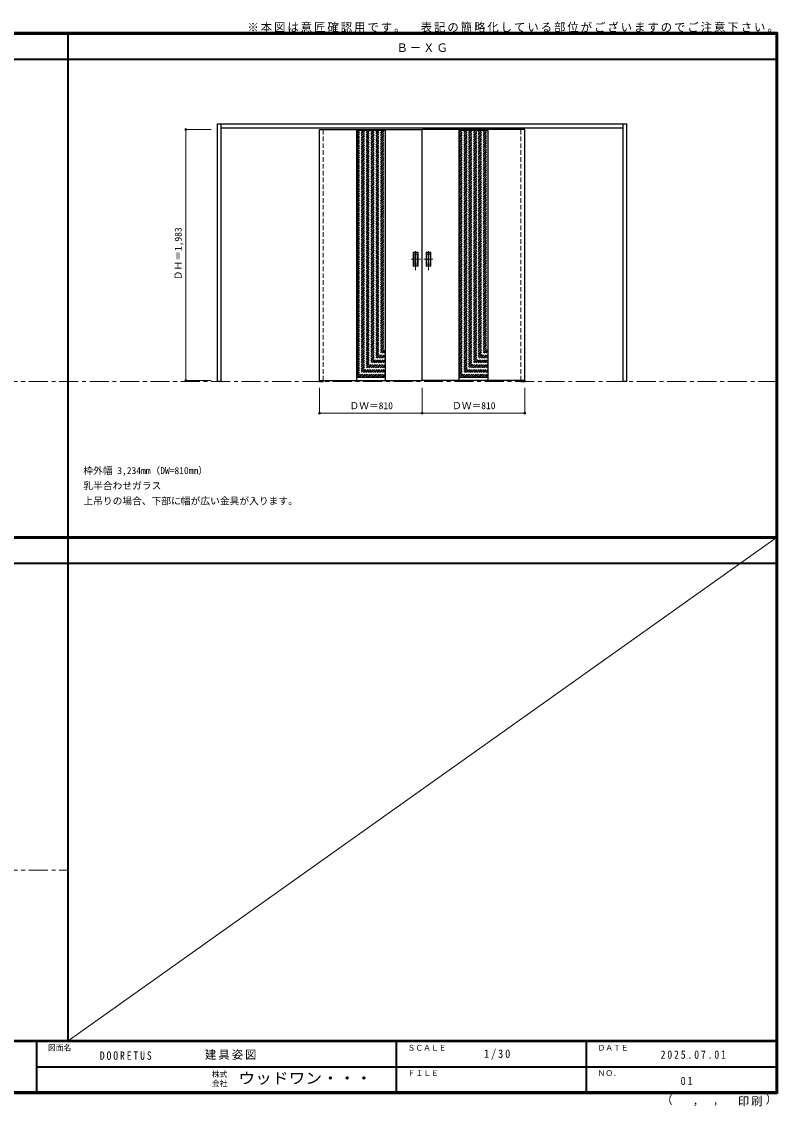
# Model space of a CAD drawing. Units: millimetres, scale not verified. Extents: x -6000 to 5700, y -4307 to 4260.
# Drawn here: x -267 to 5700, y -4307 to 4260 of the extents above; entities that cross this region are included whole.
import ezdxf
from ezdxf.enums import TextEntityAlignment as Align

# ---------------------------------------------------------------- set-up
doc = ezdxf.new("R2010")
doc.units = ezdxf.units.MM
doc.header["$LTSCALE"] = 30
doc.header["$PDMODE"] = 32
doc.header["$PDSIZE"] = 15
doc.linetypes.add('CHAIN1', pattern=[8, 5, -1, 1, -1])
doc.linetypes.add('DASHED1', pattern=[1.8, 1.2, -0.6])
for name, color, linetype, lineweight in [('0-1_通り芯', 7, 'CHAIN1', 18), ('0-2_扉', 3, 'Continuous', 25), ('0-4_枠', 3, 'Continuous', 25), ('0-6_引手', 7, 'Continuous', 18), ('0-B_寸法', 7, 'Continuous', 9), ('0-C_ハッチ', 4, 'DASHED1', 9), ('F-1_枠', 6, 'Continuous', 40), ('F-A_文字', 7, 'Continuous', 18)]:
    doc.layers.add(name, color=color, linetype=linetype, lineweight=lineweight)
doc.layers.add('0-A_文字', color=7, linetype='Continuous')
doc.styles.add('ＭＳ ゴシック', font='')
doc.styles.get('ＭＳ ゴシック').set_extended_font_data('MS Gothic')

msp = doc.modelspace()

# ---------------------------------------------------------------- linework, layer by layer
at = {"layer": '0-1_通り芯'}
for p, q in [((-5490, 1418), (5690, 1418)), ((-5490, -2442.5), (100, -2442.5))]:
    msp.add_line(p, q, dxfattribs=at)
at = {"layer": '0-2_扉', "color": 4, "linetype": 'DASHED1', "lineweight": 9}
for p, q in [((2085, 1426), (2085, 3423)), ((2115, 1426), (2115, 3423)), ((2115, 1426.5), (2115, 3409.5)), ((3675, 1426), (3675, 3423)), ((3675, 1426.5), (3675, 3409.5)), ((3705, 1426), (3705, 3423))]:
    msp.add_line(p, q, dxfattribs=at)
at = {"layer": '0-2_扉'}
for p, q in [((2085, 3409.5), (2895, 3409.5)), ((2085, 1426.5), (2085, 3409.5)), ((2376, 3409.5), (2376, 1426.5)), ((2604, 3409.5), (2604, 1426.5)), ((3705, 3409.5), (2895, 3409.5)), ((2895, 1426.5), (2895, 3409.5)), ((3186, 3409.5), (3186, 1426.5)), ((3414, 3409.5), (3414, 1426.5)), ((3705, 1426.5), (3705, 3409.5)), ((2085, 1426.5), (2895, 1426.5)), ((2085, 1426.5), (2085, 1418)), ((2085, 1418), (2115, 1418)), ((2115, 1426.5), (2115, 1418)), ((3705, 1426.5), (2895, 1426.5)), ((3675, 1426.5), (3675, 1418)), ((3675, 1418), (3705, 1418)), ((3705, 1426.5), (3705, 1418))]:
    msp.add_line(p, q, dxfattribs=at)
at = {"layer": '0-2_扉', "color": 7, "lineweight": 18}
for p, q in [((2376, 3401.5), (2604, 3401.5)), ((3186, 3401.5), (3414, 3401.5)), ((2376, 1450.5), (2604, 1450.5)), ((3186, 1450.5), (3414, 1450.5))]:
    msp.add_line(p, q, dxfattribs=at)
at = {"layer": '0-4_枠'}
for p, q in [((1278, 1418), (1278, 3453)), ((1278, 3453), (4512, 3453)), ((1308, 1418), (1308, 3453)), ((4482, 1418), (4482, 3453)), ((4512, 1418), (4512, 3453)), ((1308, 3423), (4482, 3423)), ((1308, 1418), (1278, 1418)), ((4512, 1418), (4482, 1418))]:
    msp.add_line(p, q, dxfattribs=at)
at = {"layer": '0-6_引手'}
for p, q in [((2863, 2439), (2825, 2439)), ((2825, 2329), (2825, 2439)), ((2856.5, 2423), (2831.5, 2423)), ((2831.5, 2345), (2831.5, 2423)), ((2856.5, 2345), (2856.5, 2423)), ((2863, 2329), (2863, 2439)), ((2927, 2439), (2965, 2439)), ((2927, 2329), (2927, 2439)), ((2933.5, 2423), (2958.5, 2423)), ((2933.5, 2345), (2933.5, 2423)), ((2958.5, 2345), (2958.5, 2423)), ((2965, 2329), (2965, 2439)), ((2863, 2329), (2825, 2329)), ((2856.5, 2345), (2831.5, 2345)), ((2927, 2329), (2965, 2329)), ((2933.5, 2345), (2958.5, 2345))]:
    msp.add_line(p, q, dxfattribs=at)
at = {"layer": '0-6_引手', "linetype": 'DASHED1'}
for p, q in [((2828, 2333), (2828, 2435)), ((2962, 2333), (2962, 2435)), ((2860, 2333), (2828, 2333)), ((2930, 2333), (2962, 2333))]:
    msp.add_line(p, q, dxfattribs=at)
at = {"layer": '0-6_引手', "linetype": 'CHAIN1'}
for p, q in [((2844, 2298.77), (2844, 2469.62)), ((2946, 2298.77), (2946, 2469.62)), ((2882.07, 2384), (2809.56, 2384)), ((2907.93, 2384), (2980.43, 2384))]:
    msp.add_line(p, q, dxfattribs=at)
at = {"layer": '0-6_引手', "linetype": 'DASHED1'}
for points in [[(2860, 2333), (2860, 2435), (2828, 2435)], [(2930, 2333), (2930, 2435), (2962, 2435)]]:
    msp.add_lwpolyline(points, dxfattribs=at)
at = {"layer": '0-B_寸法', "color": 4}
for p, q in [((1028, 3409.5), (1228, 3409.5)), ((1028, 3409.5), (1028, 1426.5)), ((1028, 1426.5), (1228, 1426.5)), ((2085, 1168), (2085, 1368)), ((2895, 1168), (2895, 1368)), ((3705, 1168), (3705, 1368)), ((2085, 1168), (3705, 1168))]:
    msp.add_line(p, q, dxfattribs=at)
at = {"layer": '0-B_寸法'}
for p in [(1028, 3409.5), (1028, 1426.5), (2085, 1168), (2895, 1168), (3705, 1168)]:
    msp.add_point(p, dxfattribs=at)
at = {"layer": '0-C_ハッチ'}
for p, q in [((2376, 3178.25), (2599.25, 3401.5)), ((2376, 3192.39), (2585.11, 3401.5)), ((2376, 3206.53), (2570.97, 3401.5)), ((2376, 3220.67), (2556.83, 3401.5)), ((2376, 3234.81), (2542.69, 3401.5)), ((2376, 3248.96), (2528.54, 3401.5)), ((2376, 3263.1), (2514.4, 3401.5)), ((2376, 3277.24), (2500.26, 3401.5)), ((2376, 3291.38), (2486.12, 3401.5)), ((2376, 3305.52), (2471.98, 3401.5)), ((2376, 3319.67), (2457.83, 3401.5)), ((2376, 3333.81), (2443.69, 3401.5)), ((2376, 3347.95), (2429.55, 3401.5)), ((2376, 3362.09), (2415.41, 3401.5)), ((2376, 3376.23), (2401.26, 3401.5)), ((2376, 3390.38), (2387.12, 3401.5)), ((2376, 3164.1), (2604, 3392.1)), ((2376, 3149.96), (2604, 3377.96)), ((2376, 3135.82), (2604, 3363.82)), ((2376, 3121.68), (2604, 3349.68)), ((3186, 3182.14), (3405.36, 3401.5)), ((3186, 3196.29), (3391.21, 3401.5)), ((3186, 3210.43), (3377.07, 3401.5)), ((3186, 3224.57), (3362.93, 3401.5)), ((3186, 3238.71), (3348.79, 3401.5)), ((3186, 3252.85), (3334.65, 3401.5)), ((3186, 3267), (3320.5, 3401.5)), ((3186, 3281.14), (3306.36, 3401.5)), ((3186, 3295.28), (3292.22, 3401.5)), ((3186, 3309.42), (3278.08, 3401.5)), ((3186, 3323.56), (3263.93, 3401.5)), ((3186, 3337.71), (3249.79, 3401.5)), ((3186, 3351.85), (3235.65, 3401.5)), ((3186, 3365.99), (3221.51, 3401.5)), ((3186, 3380.13), (3207.37, 3401.5)), ((3186, 3394.28), (3193.22, 3401.5)), ((3186, 3168), (3414, 3396)), ((3186, 3153.86), (3414, 3381.86)), ((3186, 3139.72), (3414, 3367.72)), ((3186, 3125.57), (3414, 3353.57)), ((2376, 3107.53), (2604, 3335.53)), ((2376, 3093.39), (2604, 3321.39)), ((2376, 3079.25), (2604, 3307.25)), ((2376, 3065.11), (2604, 3293.11)), ((2376, 3050.97), (2604, 3278.97)), ((2376, 3036.82), (2604, 3264.82)), ((3186, 3111.43), (3414, 3339.43)), ((3186, 3097.29), (3414, 3325.29)), ((3186, 3083.15), (3414, 3311.15)), ((3186, 3069.01), (3414, 3297.01)), ((3186, 3054.86), (3414, 3282.86)), ((3186, 3040.72), (3414, 3268.72)), ((2376, 3022.68), (2604, 3250.68)), ((2376, 3008.54), (2604, 3236.54)), ((2376, 2994.4), (2604, 3222.4)), ((2376, 2980.26), (2604, 3208.26)), ((2376, 2966.11), (2604, 3194.11)), ((2376, 2951.97), (2604, 3179.97)), ((3186, 3026.58), (3414, 3254.58)), ((3186, 3012.44), (3414, 3240.44)), ((3186, 2998.3), (3414, 3226.3)), ((3186, 2984.15), (3414, 3212.15)), ((3186, 2970.01), (3414, 3198.01)), ((3186, 2955.87), (3414, 3183.87)), ((2376, 2937.83), (2604, 3165.83)), ((2376, 2923.69), (2604, 3151.69)), ((2376, 2909.54), (2604, 3137.54)), ((2376, 2895.4), (2604, 3123.4)), ((2376, 2881.26), (2604, 3109.26)), ((2376, 2867.12), (2604, 3095.12)), ((3186, 2941.73), (3414, 3169.73)), ((3186, 2927.58), (3414, 3155.58)), ((3186, 2913.44), (3414, 3141.44)), ((3186, 2899.3), (3414, 3127.3)), ((3186, 2885.16), (3414, 3113.16)), ((3186, 2871.02), (3414, 3099.02)), ((3186, 2856.87), (3414, 3084.87)), ((2376, 2852.98), (2604, 3080.98)), ((2376, 2838.83), (2604, 3066.83)), ((2376, 2824.69), (2604, 3052.69)), ((2376, 2810.55), (2604, 3038.55)), ((2376, 2796.41), (2604, 3024.41)), ((2376, 2782.27), (2604, 3010.27)), ((3186, 2842.73), (3414, 3070.73)), ((3186, 2828.59), (3414, 3056.59)), ((3186, 2814.45), (3414, 3042.45)), ((3186, 2800.31), (3414, 3028.31)), ((3186, 2786.16), (3414, 3014.16)), ((3186, 2772.02), (3414, 3000.02)), ((2376, 2768.12), (2604, 2996.12)), ((2376, 2753.98), (2604, 2981.98)), ((2376, 2739.84), (2604, 2967.84)), ((2376, 2725.7), (2604, 2953.7)), ((2376, 2711.55), (2604, 2939.55)), ((2376, 2697.41), (2604, 2925.41)), ((3186, 2757.88), (3414, 2985.88)), ((3186, 2743.74), (3414, 2971.74)), ((3186, 2729.59), (3414, 2957.59)), ((3186, 2715.45), (3414, 2943.45)), ((3186, 2701.31), (3414, 2929.31)), ((3186, 2687.17), (3414, 2915.17)), ((2376, 2683.27), (2604, 2911.27)), ((2376, 2669.13), (2604, 2897.13)), ((2376, 2654.99), (2604, 2882.99)), ((2376, 2640.84), (2604, 2868.84)), ((2376, 2626.7), (2604, 2854.7)), ((2376, 2612.56), (2604, 2840.56)), ((3186, 2673.03), (3414, 2901.03)), ((3186, 2658.88), (3414, 2886.88)), ((3186, 2644.74), (3414, 2872.74)), ((3186, 2630.6), (3414, 2858.6)), ((3186, 2616.46), (3414, 2844.46)), ((3186, 2602.32), (3414, 2830.32)), ((2376, 2598.42), (2604, 2826.42)), ((2376, 2584.28), (2604, 2812.28)), ((2376, 2570.13), (2604, 2798.13)), ((2376, 2555.99), (2604, 2783.99)), ((2376, 2541.85), (2604, 2769.85)), ((2376, 2527.71), (2604, 2755.71)), ((2376, 2513.56), (2604, 2741.56)), ((3186, 2588.17), (3414, 2816.17)), ((3186, 2574.03), (3414, 2802.03)), ((3186, 2559.89), (3414, 2787.89)), ((3186, 2545.75), (3414, 2773.75)), ((3186, 2531.61), (3414, 2759.61)), ((3186, 2517.46), (3414, 2745.46)), ((2376, 2499.42), (2604, 2727.42)), ((2376, 2485.28), (2604, 2713.28)), ((2376, 2471.14), (2604, 2699.14)), ((2376, 2457), (2604, 2685)), ((2376, 2442.85), (2604, 2670.85)), ((2376, 2428.71), (2604, 2656.71)), ((3186, 2503.32), (3414, 2731.32)), ((3186, 2489.18), (3414, 2717.18)), ((3186, 2475.04), (3414, 2703.04)), ((3186, 2460.89), (3414, 2688.89)), ((3186, 2446.75), (3414, 2674.75)), ((3186, 2432.61), (3414, 2660.61)), ((2376, 2414.57), (2604, 2642.57)), ((2376, 2400.43), (2604, 2628.43)), ((2376, 2386.29), (2604, 2614.29)), ((2376, 2372.14), (2604, 2600.14)), ((2376, 2358), (2604, 2586)), ((2376, 2343.86), (2604, 2571.86)), ((3186, 2418.47), (3414, 2646.47)), ((3186, 2404.33), (3414, 2632.33)), ((3186, 2390.18), (3414, 2618.18)), ((3186, 2376.04), (3414, 2604.04)), ((3186, 2361.9), (3414, 2589.9)), ((3186, 2347.76), (3414, 2575.76)), ((2376, 2329.72), (2604, 2557.72)), ((2376, 2315.57), (2604, 2543.57)), ((2376, 2301.43), (2604, 2529.43)), ((2376, 2287.29), (2604, 2515.29)), ((2376, 2273.15), (2604, 2501.15)), ((2376, 2259.01), (2604, 2487.01)), ((3186, 2333.62), (3414, 2561.62)), ((3186, 2319.47), (3414, 2547.47)), ((3186, 2305.33), (3414, 2533.33)), ((3186, 2291.19), (3414, 2519.19)), ((3186, 2277.05), (3414, 2505.05)), ((3186, 2262.9), (3414, 2490.9)), ((2376, 2244.86), (2604, 2472.86)), ((2376, 2230.72), (2604, 2458.72)), ((2376, 2216.58), (2604, 2444.58)), ((2376, 2202.44), (2604, 2430.44)), ((2376, 2188.3), (2604, 2416.3)), ((2376, 2174.15), (2604, 2402.15)), ((3186, 2248.76), (3414, 2476.76)), ((3186, 2234.62), (3414, 2462.62)), ((3186, 2220.48), (3414, 2448.48)), ((3186, 2206.34), (3414, 2434.34)), ((3186, 2192.19), (3414, 2420.19)), ((3186, 2178.05), (3414, 2406.05)), ((2376, 2160.01), (2604, 2388.01)), ((2376, 2145.87), (2604, 2373.87)), ((2376, 2131.73), (2604, 2359.73)), ((2376, 2117.58), (2604, 2345.58)), ((2376, 2103.44), (2604, 2331.44)), ((2376, 2089.3), (2604, 2317.3)), ((3186, 2163.91), (3414, 2391.91)), ((3186, 2149.77), (3414, 2377.77)), ((3186, 2135.63), (3414, 2363.63)), ((3186, 2121.48), (3414, 2349.48)), ((3186, 2107.34), (3414, 2335.34)), ((3186, 2093.2), (3414, 2321.2)), ((2376, 2075.16), (2604, 2303.16)), ((2376, 2061.02), (2604, 2289.02)), ((2376, 2046.87), (2604, 2274.87)), ((2376, 2032.73), (2604, 2260.73)), ((2376, 2018.59), (2604, 2246.59)), ((2376, 2004.45), (2604, 2232.45)), ((3186, 2079.06), (3414, 2307.06)), ((3186, 2064.91), (3414, 2292.91)), ((3186, 2050.77), (3414, 2278.77)), ((3186, 2036.63), (3414, 2264.63)), ((3186, 2022.49), (3414, 2250.49)), ((3186, 2008.35), (3414, 2236.35)), ((2376, 1990.31), (2604, 2218.31)), ((2376, 1976.16), (2604, 2204.16)), ((2376, 1962.02), (2604, 2190.02)), ((2376, 1947.88), (2604, 2175.88)), ((2376, 1933.74), (2604, 2161.74)), ((2376, 1919.59), (2604, 2147.59)), ((3186, 1994.2), (3414, 2222.2)), ((3186, 1980.06), (3414, 2208.06)), ((3186, 1965.92), (3414, 2193.92)), ((3186, 1951.78), (3414, 2179.78)), ((3186, 1937.64), (3414, 2165.64)), ((3186, 1923.49), (3414, 2151.49)), ((2376, 1905.45), (2604, 2133.45)), ((2376, 1891.31), (2604, 2119.31)), ((2376, 1877.17), (2604, 2105.17)), ((2376, 1863.03), (2604, 2091.03)), ((2376, 1848.88), (2604, 2076.88)), ((2376, 1834.74), (2604, 2062.74)), ((3186, 1909.35), (3414, 2137.35)), ((3186, 1895.21), (3414, 2123.21)), ((3186, 1881.07), (3414, 2109.07)), ((3186, 1866.92), (3414, 2094.92)), ((3186, 1852.78), (3414, 2080.78)), ((3186, 1838.64), (3414, 2066.64)), ((2376, 1820.6), (2604, 2048.6)), ((2376, 1806.46), (2604, 2034.46)), ((2376, 1792.32), (2604, 2020.32)), ((2376, 1778.17), (2604, 2006.17)), ((2376, 1764.03), (2604, 1992.03)), ((2376, 1749.89), (2604, 1977.89)), ((3186, 1824.5), (3414, 2052.5)), ((3186, 1810.36), (3414, 2038.36)), ((3186, 1796.21), (3414, 2024.21)), ((3186, 1782.07), (3414, 2010.07)), ((3186, 1767.93), (3414, 1995.93)), ((3186, 1753.79), (3414, 1981.79)), ((2376, 1735.75), (2604, 1963.75)), ((2376, 1721.61), (2604, 1949.61)), ((2376, 1707.46), (2604, 1935.46)), ((2376, 1693.32), (2604, 1921.32)), ((2376, 1679.18), (2604, 1907.18)), ((2376, 1665.04), (2604, 1893.04)), ((3186, 1739.65), (3414, 1967.65)), ((3186, 1725.5), (3414, 1953.5)), ((3186, 1711.36), (3414, 1939.36)), ((3186, 1697.22), (3414, 1925.22)), ((3186, 1683.08), (3414, 1911.08)), ((3186, 1668.93), (3414, 1896.93)), ((2376, 1650.89), (2604, 1878.89)), ((2376, 1636.75), (2604, 1864.75)), ((2376, 1622.61), (2604, 1850.61)), ((2376, 1608.47), (2604, 1836.47)), ((2376, 1594.33), (2604, 1822.33)), ((2376, 1580.18), (2604, 1808.18)), ((3186, 1654.79), (3414, 1882.79)), ((3186, 1640.65), (3414, 1868.65)), ((3186, 1626.51), (3414, 1854.51)), ((3186, 1612.37), (3414, 1840.37)), ((3186, 1598.22), (3414, 1826.22)), ((3186, 1584.08), (3414, 1812.08)), ((2376, 1566.04), (2604, 1794.04)), ((2376, 1551.9), (2604, 1779.9)), ((2376, 1537.76), (2604, 1765.76)), ((2376, 1523.62), (2604, 1751.62)), ((2376, 1509.47), (2604, 1737.47)), ((2376, 1495.33), (2604, 1723.33)), ((3186, 1569.94), (3414, 1797.94)), ((3186, 1555.8), (3414, 1783.8)), ((3186, 1541.66), (3414, 1769.66)), ((3186, 1527.51), (3414, 1755.51)), ((3186, 1513.37), (3414, 1741.37)), ((3186, 1499.23), (3414, 1727.23)), ((2376, 1481.19), (2604, 1709.19)), ((2376, 1467.05), (2604, 1695.05)), ((2376, 1452.9), (2604, 1680.9)), ((2387.74, 1450.5), (2604, 1666.76)), ((2401.88, 1450.5), (2604, 1652.62)), ((2416.02, 1450.5), (2604, 1638.48)), ((3186, 1485.09), (3414, 1713.09)), ((3186, 1470.94), (3414, 1698.94)), ((3186, 1456.8), (3414, 1684.8)), ((3193.84, 1450.5), (3414, 1670.66)), ((3207.98, 1450.5), (3414, 1656.52)), ((3222.12, 1450.5), (3414, 1642.38)), ((3236.27, 1450.5), (3414, 1628.23)), ((2430.16, 1450.5), (2604, 1624.34)), ((2444.31, 1450.5), (2604, 1610.19)), ((2458.45, 1450.5), (2604, 1596.05)), ((2472.59, 1450.5), (2604, 1581.91)), ((2486.73, 1450.5), (2604, 1567.77)), ((2500.87, 1450.5), (2604, 1553.63)), ((3250.41, 1450.5), (3414, 1614.09)), ((3264.55, 1450.5), (3414, 1599.95)), ((3278.69, 1450.5), (3414, 1585.81)), ((3292.83, 1450.5), (3414, 1571.67)), ((3306.98, 1450.5), (3414, 1557.52)), ((3321.12, 1450.5), (3414, 1543.38)), ((2515.02, 1450.5), (2604, 1539.48)), ((2529.16, 1450.5), (2604, 1525.34)), ((2543.3, 1450.5), (2604, 1511.2)), ((2557.44, 1450.5), (2604, 1497.06)), ((2571.58, 1450.5), (2604, 1482.91)), ((2585.73, 1450.5), (2604, 1468.77)), ((3335.26, 1450.5), (3414, 1529.24)), ((3349.4, 1450.5), (3414, 1515.1)), ((3363.54, 1450.5), (3414, 1500.95)), ((3377.69, 1450.5), (3414, 1486.81)), ((3391.83, 1450.5), (3414, 1472.67)), ((3405.97, 1450.5), (3414, 1458.53)), ((2599.87, 1450.5), (2604, 1454.63))]:
    msp.add_line(p, q, dxfattribs=at)
at = {"layer": 'F-1_枠'}
for p, q in [((-6000, 4175), (5700, 4175)), ((-6000, 4170), (5700, 4170)), ((-6000, 4165), (5700, 4165)), ((100, -3790), (100, 4175)), ((5690, 4175), (5690, -4205)), ((5695, 4175), (5695, -4205)), ((5700, 4175), (5700, -4205)), ((-6000, 3965), (5700, 3965)), ((-6000, 190.5), (5700, 190.5)), ((-6000, 187.5), (5700, 187.5)), ((-6000, 184.5), (5700, 184.5)), ((-6000, -15.5), (5700, -15.5)), ((5700, -3790), (-6000, -3790)), ((5700, -3795), (-6000, -3795)), ((-150, -3795), (-150, -4195)), ((2690, -3795), (2690, -4195)), ((4190, -3795), (4190, -4195)), ((-150, -3995), (5690, -3995.01)), ((5700, -4195), (-6000, -4195)), ((5700, -4200), (-6000, -4200)), ((5700, -4205), (-6000, -4205))]:
    msp.add_line(p, q, dxfattribs=at)
at = {"layer": 'F-A_文字'}
msp.add_line((5690, 184.5), (100, -3790), dxfattribs=at)

# ---------------------------------------------------------------- texts
at = {"layer": '0-A_文字', "style": 'ＭＳ ゴシック'}
for s, p in [('枠外幅 3,234mm（DW=810mm）', (220, 670.5)), ('乳半合わせガラス', (220, 550.5)), ('上吊りの場合、下部に幅が広い金具が入ります。', (220, 430.5))]:
    msp.add_text(s, height=54.99, dxfattribs=at).set_placement(p, align=Align.BOTTOM_LEFT)
at = {"layer": '0-A_文字', "char_height": 65.98, "attachment_point": 7, "style": 'ＭＳ ゴシック'}
for s, insert in [('\\T1.17;※本図は意匠確認用です。\u3000表記の簡略化している部位がございますのでご注意下さい。', (1515, 4175)), ('\\T1.17;Ｂ－ＸＧ', (2692.5, 4020))]:
    msp.add_mtext(s, dxfattribs=dict(at, insert=insert))
at = {"layer": '0-B_寸法', "style": 'ＭＳ ゴシック'}
msp.add_text('ＤＨ＝1,983', height=54.99, rotation=90, dxfattribs=at).set_placement((1013, 2217.75), align=Align.BOTTOM_LEFT)
for p in [(2321.25, 1183), (3131.25, 1183)]:
    msp.add_text('ＤＷ＝810', height=54.99, dxfattribs=at).set_placement(p, align=Align.BOTTOM_LEFT)
at = {"layer": 'F-A_文字', "style": 'ＭＳ ゴシック'}
for s, height, p in [('図面名', 43.99, (-60, -3880)), ('ＳＣＡＬＥ', 43.99, (2780, -3880)), ('ＤＡＴＥ', 43.99, (4280, -3880)), ('株式', 43.99, (1235, -4089)), ('ＦＩＬＥ', 43.99, (2780, -4080)), ('ＮＯ．', 43.99, (4280, -4080)), ('会社', 43.99, (1235, -4161)), ('（', 65.98, (4784.03, -4308.31)), (',', 65.98, (5031.28, -4308.31)), (',', 65.98, (5190.2, -4305.53)), ('）', 65.98, (5608.4, -4304.13))]:
    msp.add_text(s, height=height, dxfattribs=at).set_placement(p, align=Align.BOTTOM_LEFT)
at = {"layer": 'F-A_文字', "style": 'ＭＳ ゴシック', "width": 1.1}
msp.add_text('ウッドワン・・・', height=87.98, dxfattribs=at).set_placement((1445, -4155), align=Align.BOTTOM_LEFT)
at = {"layer": 'F-A_文字', "char_height": 65.98, "attachment_point": 7, "style": 'ＭＳ ゴシック'}
for s, insert in [('\\T1.38;\\W0.9;1/30', (3383.75, -3940)), ('\\T1.39;\\W0.85;DOORETUS', (350, -3940.79)), ('\\T1.17;建具姿図', (1180.42, -3940)), ('\\T1.39;\\W0.85;2025.07.01', (4778.75, -3932.5)), ('\\T1.36;\\W0.9;01', (4936.25, -4140)), ('\\T1.17;印刷', (5388.15, -4306.92))]:
    msp.add_mtext(s, dxfattribs=dict(at, insert=insert))

doc.saveas('drawing.dxf')
